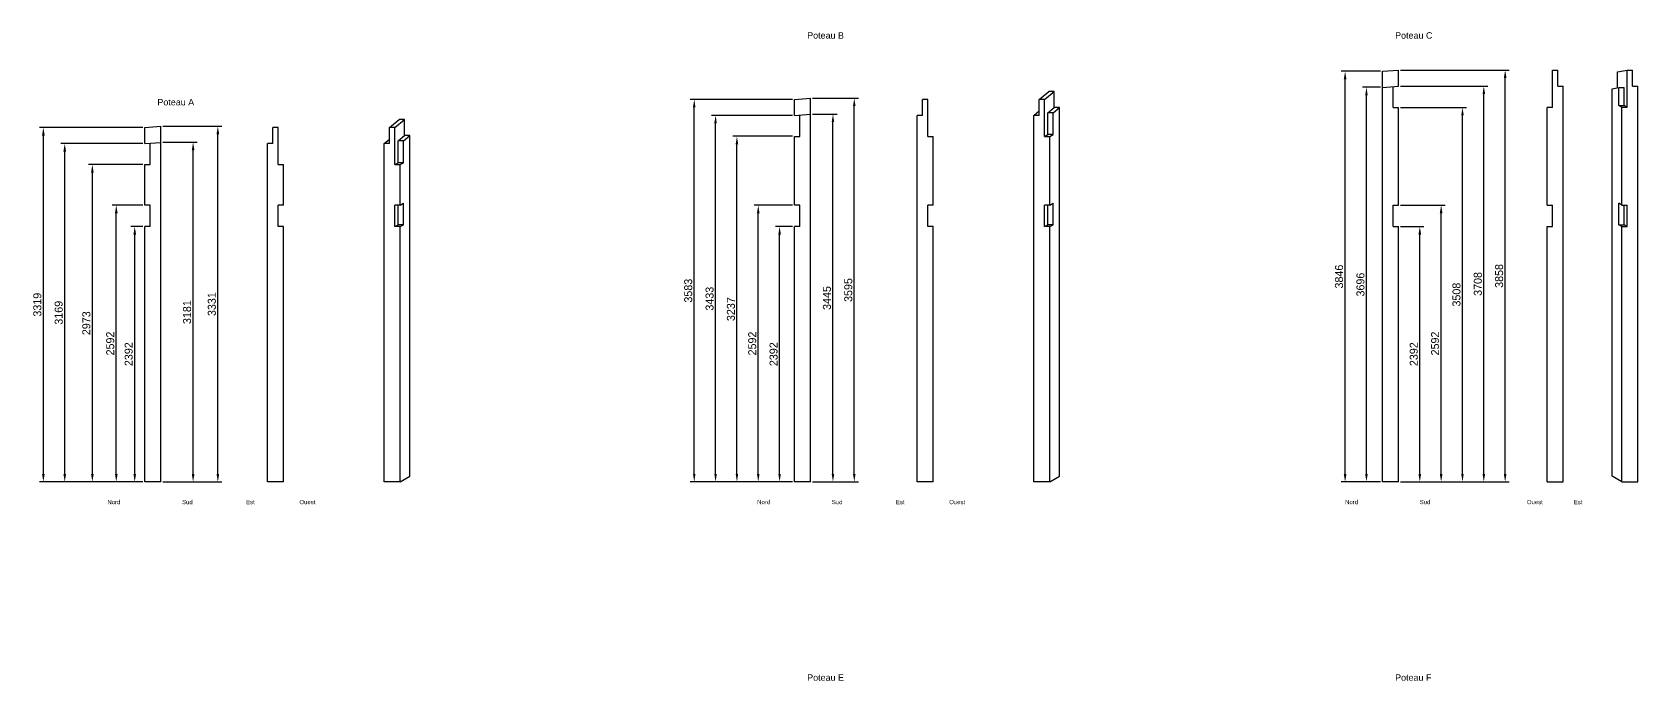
# Model space of a CAD drawing. Header units: centimetres. Extents: x 195 to 15334, y -14961 to 1182.
# Drawn here: x 195 to 15244, y -4895 to 1182 of the extents above; entities that cross this region are included whole.
import ezdxf

# ---------------------------------------------------------------- set-up
doc = ezdxf.new("R2010")
doc.units = ezdxf.units.CM
doc.layers.get('0').update_dxf_attribs({"lineweight": 25, "true_color": 0xffffff})
doc.layers.get('Defpoints').update_dxf_attribs({"true_color": 0xffffff})
doc.layers.add('Cotes', color=178, linetype='Continuous', lineweight=25, true_color=0x000000)
doc.styles.add('QCADDimTextStyle', font='txt')
doc.styles.add('textstyle11', font='')
doc.styles.add('textstyle12', font='')
doc.styles.add('textstyle13', font='')
doc.styles.add('textstyle14', font='')
doc.styles.add('textstyle15', font='')
doc.styles.add('textstyle16', font='')
doc.styles.add('textstyle17', font='')
doc.styles.add('textstyle18', font='')
doc.styles.add('textstyle19', font='')
doc.styles.add('textstyle20', font='')
doc.styles.add('textstyle21', font='')
doc.styles.add('textstyle22', font='')
doc.styles.add('textstyle23', font='')
doc.styles.add('textstyle24', font='')
doc.styles.add('textstyle25', font='')
doc.styles.add('textstyle33', font='')
doc.styles.add('textstyle38', font='')
doc.styles.get('textstyle11').set_extended_font_data('Liberation Sans')
doc.styles.get('textstyle12').set_extended_font_data('Liberation Sans')
doc.styles.get('textstyle13').set_extended_font_data('Liberation Sans')
doc.styles.get('textstyle14').set_extended_font_data('Liberation Sans')
doc.styles.get('textstyle15').set_extended_font_data('Liberation Sans')
doc.styles.get('textstyle16').set_extended_font_data('Liberation Sans')
doc.styles.get('textstyle17').set_extended_font_data('Liberation Sans')
doc.styles.get('textstyle18').set_extended_font_data('Liberation Sans')
doc.styles.get('textstyle19').set_extended_font_data('Liberation Sans')
doc.styles.get('textstyle20').set_extended_font_data('Liberation Sans')
doc.styles.get('textstyle21').set_extended_font_data('Liberation Sans')
doc.styles.get('textstyle22').set_extended_font_data('Liberation Sans')
doc.styles.get('textstyle23').set_extended_font_data('Liberation Sans')
doc.styles.get('textstyle24').set_extended_font_data('Liberation Sans')
doc.styles.get('textstyle25').set_extended_font_data('Liberation Sans')
doc.styles.get('textstyle33').set_extended_font_data('Liberation Sans')
doc.styles.get('textstyle38').set_extended_font_data('Liberation Sans')
doc.dimstyles.new('QCADDimStyle', dxfattribs={"dimtxt": 75, "dimasz": 75, "dimexe": 37.5, "dimexo": 18.75, "dimgap": 18.75, "dimtad": 1, "dimtoh": 1, "dimdec": 4, "dimzin": 0, "dimdsep": 46, "dimtxsty": 'QCADDimTextStyle', "dimcen": 0.09, "dimadec": 0, "dimazin": 0, "dimtfac": 1, "dimtdec": 4, "dimtofl": 0, "dimtmove": 0, "dimatfit": 3, "dimfxl": 1, "dimtolj": 1, "dimtzin": 0, "dimarcsym": 0})

# ---------------------------------------------------------------- blocks, each defined once
blk = doc.blocks.new('*D1')
at = {"layer": 'Cotes', "color": 0, "lineweight": -2}
for p, q in [((1231, -639), (1119, -639)), ((1156, -2956), (1156, -714)), ((1231, -3031), (1119, -3031))]:
    blk.add_line(p, q, dxfattribs=at)
at = {"layer": 'Cotes', "color": 0}
for points in [[(1169, -714), (1144, -714), (1156, -639)], [(1144, -2956), (1169, -2956), (1156, -3031)]]:
    blk.add_solid(points, dxfattribs=at)
at = {"layer": 'Defpoints', "color": 0}
for p in [(1156, -639), (1250, -639), (1250, -3031)]:
    blk.add_point(p, dxfattribs=at)
at = {"layer": 'Cotes', "color": 0, "insert": (1100, -1835), "char_height": 75, "attachment_point": 5, "rotation": 90, "style": 'QCADDimTextStyle'}
blk.add_mtext('\\A1;2392', dxfattribs=at)
blk = doc.blocks.new('*D2')
at = {"layer": 'Cotes', "color": 0, "lineweight": -2}
for p, q in [((1231, -439), (946, -439)), ((983, -2956), (983, -514)), ((1231, -3031), (946, -3031))]:
    blk.add_line(p, q, dxfattribs=at)
at = {"layer": 'Cotes', "color": 0}
for points in [[(996, -514), (971, -514), (983, -439)], [(971, -2956), (996, -2956), (983, -3031)]]:
    blk.add_solid(points, dxfattribs=at)
at = {"layer": 'Defpoints', "color": 0}
for p in [(983, -439), (1250, -439), (1250, -3031)]:
    blk.add_point(p, dxfattribs=at)
at = {"layer": 'Cotes', "color": 0, "insert": (927, -1735), "char_height": 75, "attachment_point": 5, "rotation": 90, "style": 'QCADDimTextStyle'}
blk.add_mtext('\\A1;2592', dxfattribs=at)
blk = doc.blocks.new('*D3')
at = {"layer": 'Cotes', "color": 0, "lineweight": -2}
for p, q in [((1231, -58), (722, -58)), ((759, -2956), (759, -133)), ((1231, -3031), (722, -3031))]:
    blk.add_line(p, q, dxfattribs=at)
at = {"layer": 'Cotes', "color": 0}
for points in [[(772, -133), (747, -133), (759, -58)], [(747, -2956), (772, -2956), (759, -3031)]]:
    blk.add_solid(points, dxfattribs=at)
at = {"layer": 'Defpoints', "color": 0}
for p in [(759, -58), (1250, -58), (1250, -3031)]:
    blk.add_point(p, dxfattribs=at)
at = {"layer": 'Cotes', "color": 0, "insert": (703, -1545), "char_height": 75, "attachment_point": 5, "rotation": 90, "style": 'QCADDimTextStyle'}
blk.add_mtext('\\A1;2973', dxfattribs=at)
blk = doc.blocks.new('*D4')
at = {"layer": 'Cotes', "color": 0, "lineweight": -2}
for p, q in [((1231.25, 288), (262.5, 288)), ((300, -2956), (300, 213)), ((1231.25, -3031), (262.5, -3031))]:
    blk.add_line(p, q, dxfattribs=at)
at = {"layer": 'Cotes', "color": 0}
for points in [[(312.5, 213), (287.5, 213), (300, 288)], [(287.5, -2956), (312.5, -2956), (300, -3031)]]:
    blk.add_solid(points, dxfattribs=at)
at = {"layer": 'Defpoints', "color": 0}
for p in [(300, 288), (1250, 288), (1250, -3031)]:
    blk.add_point(p, dxfattribs=at)
at = {"layer": 'Cotes', "color": 0, "insert": (243.75, -1371.5), "char_height": 75, "attachment_point": 5, "rotation": 90, "style": 'QCADDimTextStyle'}
blk.add_mtext('\\A1;3319', dxfattribs=at)
blk = doc.blocks.new('*D5')
at = {"layer": 'Cotes', "color": 0, "lineweight": -2}
for p, q in [((1419, 300), (1973, 300)), ((1935, -2956), (1935, 225)), ((1419, -3031), (1973, -3031))]:
    blk.add_line(p, q, dxfattribs=at)
at = {"layer": 'Cotes', "color": 0}
for points in [[(1948, 225), (1923, 225), (1935, 300)], [(1923, -2956), (1948, -2956), (1935, -3031)]]:
    blk.add_solid(points, dxfattribs=at)
at = {"layer": 'Defpoints', "color": 0}
for p in [(1400, 300), (1935, 300), (1400, -3031)]:
    blk.add_point(p, dxfattribs=at)
at = {"layer": 'Cotes', "color": 0, "insert": (1879, -1366), "char_height": 75, "attachment_point": 5, "rotation": 90, "style": 'QCADDimTextStyle'}
blk.add_mtext('\\A1;3331', dxfattribs=at)
blk = doc.blocks.new('*D6')
at = {"layer": 'Cotes', "color": 0, "lineweight": -2}
for p, q in [((1419, 150), (1741, 150)), ((1703, -2956), (1703, 75)), ((1419, -3031), (1741, -3031))]:
    blk.add_line(p, q, dxfattribs=at)
at = {"layer": 'Cotes', "color": 0}
for points in [[(1716, 75), (1691, 75), (1703, 150)], [(1691, -2956), (1716, -2956), (1703, -3031)]]:
    blk.add_solid(points, dxfattribs=at)
at = {"layer": 'Defpoints', "color": 0}
for p in [(1400, 150), (1703, 150), (1400, -3031)]:
    blk.add_point(p, dxfattribs=at)
at = {"layer": 'Cotes', "color": 0, "insert": (1647, -1441), "char_height": 75, "attachment_point": 5, "rotation": 90, "style": 'QCADDimTextStyle'}
blk.add_mtext('\\A1;3181', dxfattribs=at)
blk = doc.blocks.new('*D7')
at = {"layer": 'Cotes', "color": 0, "lineweight": -2}
for p, q in [((1231, 138), (463, 138)), ((500, -2956), (500, 63)), ((1231, -3031), (463, -3031))]:
    blk.add_line(p, q, dxfattribs=at)
at = {"layer": 'Cotes', "color": 0}
for points in [[(513, 63), (488, 63), (500, 138)], [(488, -2956), (513, -2956), (500, -3031)]]:
    blk.add_solid(points, dxfattribs=at)
at = {"layer": 'Defpoints', "color": 0}
for p in [(500, 138), (1250, 138), (1250, -3031)]:
    blk.add_point(p, dxfattribs=at)
at = {"layer": 'Cotes', "color": 0, "insert": (444, -1447), "char_height": 75, "attachment_point": 5, "rotation": 90, "style": 'QCADDimTextStyle'}
blk.add_mtext('\\A1;3169', dxfattribs=at)
blk = doc.blocks.new('*D8')
at = {"layer": 'Cotes', "color": 0, "lineweight": -2}
for p, q in [((7321, -639), (7162, -639)), ((7200, -2956), (7200, -714)), ((7321, -3031), (7162, -3031))]:
    blk.add_line(p, q, dxfattribs=at)
at = {"layer": 'Cotes', "color": 0}
for points in [[(7212, -714), (7188, -714), (7200, -639)], [(7188, -2956), (7212, -2956), (7200, -3031)]]:
    blk.add_solid(points, dxfattribs=at)
at = {"layer": 'Defpoints', "color": 0}
for p in [(7200, -639), (7340, -639), (7340, -3031)]:
    blk.add_point(p, dxfattribs=at)
at = {"layer": 'Cotes', "color": 0, "insert": (7144, -1835), "char_height": 75, "attachment_point": 5, "rotation": 90, "style": 'QCADDimTextStyle'}
blk.add_mtext('\\A1;2392', dxfattribs=at)
blk = doc.blocks.new('*D9')
at = {"layer": 'Cotes', "color": 0, "lineweight": -2}
for p, q in [((7321, -439), (6962, -439)), ((7000, -2956), (7000, -514)), ((7321, -3031), (6962, -3031))]:
    blk.add_line(p, q, dxfattribs=at)
at = {"layer": 'Cotes', "color": 0}
for points in [[(7012, -514), (6988, -514), (7000, -439)], [(6988, -2956), (7012, -2956), (7000, -3031)]]:
    blk.add_solid(points, dxfattribs=at)
at = {"layer": 'Defpoints', "color": 0}
for p in [(7000, -439), (7340, -439), (7340, -3031)]:
    blk.add_point(p, dxfattribs=at)
at = {"layer": 'Cotes', "color": 0, "insert": (6944, -1735), "char_height": 75, "attachment_point": 5, "rotation": 90, "style": 'QCADDimTextStyle'}
blk.add_mtext('\\A1;2592', dxfattribs=at)
blk = doc.blocks.new('*D10')
at = {"layer": 'Cotes', "color": 0, "lineweight": -2}
for p, q in [((7321, 206), (6762, 206)), ((6800, -2956), (6800, 131)), ((7321, -3031), (6762, -3031))]:
    blk.add_line(p, q, dxfattribs=at)
at = {"layer": 'Cotes', "color": 0}
for points in [[(6812, 131), (6788, 131), (6800, 206)], [(6788, -2956), (6812, -2956), (6800, -3031)]]:
    blk.add_solid(points, dxfattribs=at)
at = {"layer": 'Defpoints', "color": 0}
for p in [(6800, 206), (7340, 206), (7340, -3031)]:
    blk.add_point(p, dxfattribs=at)
at = {"layer": 'Cotes', "color": 0, "insert": (6744, -1413), "char_height": 75, "attachment_point": 5, "rotation": 90, "style": 'QCADDimTextStyle'}
blk.add_mtext('\\A1;3237', dxfattribs=at)
blk = doc.blocks.new('*D11')
at = {"layer": 'Cotes', "color": 0, "lineweight": -2}
for p, q in [((7321, 402), (6562, 402)), ((6600, -2956), (6600, 327)), ((7321, -3031), (6562, -3031))]:
    blk.add_line(p, q, dxfattribs=at)
at = {"layer": 'Cotes', "color": 0}
for points in [[(6612, 327), (6588, 327), (6600, 402)], [(6588, -2956), (6612, -2956), (6600, -3031)]]:
    blk.add_solid(points, dxfattribs=at)
at = {"layer": 'Defpoints', "color": 0}
for p in [(6600, 402), (7340, 402), (7340, -3031)]:
    blk.add_point(p, dxfattribs=at)
at = {"layer": 'Cotes', "color": 0, "insert": (6544, -1315), "char_height": 75, "attachment_point": 5, "rotation": 90, "style": 'QCADDimTextStyle'}
blk.add_mtext('\\A1;3433', dxfattribs=at)
blk = doc.blocks.new('*D12')
at = {"layer": 'Cotes', "color": 0, "lineweight": -2}
for p, q in [((7321, 552), (6362, 552)), ((6400, -2956), (6400, 477)), ((7321, -3031), (6362, -3031))]:
    blk.add_line(p, q, dxfattribs=at)
at = {"layer": 'Cotes', "color": 0}
for points in [[(6412, 477), (6388, 477), (6400, 552)], [(6388, -2956), (6412, -2956), (6400, -3031)]]:
    blk.add_solid(points, dxfattribs=at)
at = {"layer": 'Defpoints', "color": 0}
for p in [(6400, 552), (7340, 552), (7340, -3031)]:
    blk.add_point(p, dxfattribs=at)
at = {"layer": 'Cotes', "color": 0, "insert": (6344, -1240), "char_height": 75, "attachment_point": 5, "rotation": 90, "style": 'QCADDimTextStyle'}
blk.add_mtext('\\A1;3583', dxfattribs=at)
blk = doc.blocks.new('*D13')
at = {"layer": 'Cotes', "color": 0, "lineweight": -2}
for p, q in [((7509, 414), (7738, 414)), ((7700, -2956), (7700, 339)), ((7509, -3031), (7738, -3031))]:
    blk.add_line(p, q, dxfattribs=at)
at = {"layer": 'Cotes', "color": 0}
for points in [[(7712, 339), (7688, 339), (7700, 414)], [(7688, -2956), (7712, -2956), (7700, -3031)]]:
    blk.add_solid(points, dxfattribs=at)
at = {"layer": 'Defpoints', "color": 0}
for p in [(7490, 414), (7700, 414), (7490, -3031)]:
    blk.add_point(p, dxfattribs=at)
at = {"layer": 'Cotes', "color": 0, "insert": (7644, -1309), "char_height": 75, "attachment_point": 5, "rotation": 90, "style": 'QCADDimTextStyle'}
blk.add_mtext('\\A1;3445', dxfattribs=at)
blk = doc.blocks.new('*D14')
at = {"layer": 'Cotes', "color": 0, "lineweight": -2}
for p, q in [((7509, 564), (7938, 564)), ((7900, -2956), (7900, 489)), ((7527, -3031), (7938, -3031))]:
    blk.add_line(p, q, dxfattribs=at)
at = {"layer": 'Cotes', "color": 0}
for points in [[(7912, 489), (7888, 489), (7900, 564)], [(7888, -2956), (7912, -2956), (7900, -3031)]]:
    blk.add_solid(points, dxfattribs=at)
at = {"layer": 'Defpoints', "color": 0}
for p in [(7490, 564), (7900, 564), (7509, -3031)]:
    blk.add_point(p, dxfattribs=at)
at = {"layer": 'Cotes', "color": 0, "insert": (7844, -1234), "char_height": 75, "attachment_point": 5, "rotation": 90, "style": 'QCADDimTextStyle'}
blk.add_mtext('\\A1;3595', dxfattribs=at)
blk = doc.blocks.new('*D15')
at = {"layer": 'Cotes', "color": 0, "lineweight": -2}
for p, q in [((12831, 665), (12662, 665)), ((12700, -2956), (12700, 590)), ((12831, -3031), (12662, -3031))]:
    blk.add_line(p, q, dxfattribs=at)
at = {"layer": 'Cotes', "color": 0}
for points in [[(12712, 590), (12688, 590), (12700, 665)], [(12688, -2956), (12712, -2956), (12700, -3031)]]:
    blk.add_solid(points, dxfattribs=at)
at = {"layer": 'Defpoints', "color": 0}
for p in [(12700, 665), (12850, 665), (12850, -3031)]:
    blk.add_point(p, dxfattribs=at)
at = {"layer": 'Cotes', "color": 0, "insert": (12644, -1183), "char_height": 75, "attachment_point": 5, "rotation": 90, "style": 'QCADDimTextStyle'}
blk.add_mtext('\\A1;3696', dxfattribs=at)
blk = doc.blocks.new('*D16')
at = {"layer": 'Cotes', "color": 0, "lineweight": -2}
for p, q in [((12831.25, 815), (12462.5, 815)), ((12500, -2956), (12500, 740)), ((12831.25, -3031), (12462.5, -3031))]:
    blk.add_line(p, q, dxfattribs=at)
at = {"layer": 'Cotes', "color": 0}
for points in [[(12512.5, 740), (12487.5, 740), (12500, 815)], [(12487.5, -2956), (12512.5, -2956), (12500, -3031)]]:
    blk.add_solid(points, dxfattribs=at)
at = {"layer": 'Defpoints', "color": 0}
for p in [(12500, 815), (12850, 815), (12850, -3031)]:
    blk.add_point(p, dxfattribs=at)
at = {"layer": 'Cotes', "color": 0, "insert": (12443.75, -1108), "char_height": 75, "attachment_point": 5, "rotation": 90, "style": 'QCADDimTextStyle'}
blk.add_mtext('\\A1;3846', dxfattribs=at)
blk = doc.blocks.new('*D17')
at = {"layer": 'Cotes', "color": 0, "lineweight": -2}
for p, q in [((13018.75, -639), (13237.5, -639)), ((13200, -2956), (13200, -714)), ((13018.75, -3031), (13237.5, -3031))]:
    blk.add_line(p, q, dxfattribs=at)
at = {"layer": 'Cotes', "color": 0}
for points in [[(13212.5, -714), (13187.5, -714), (13200, -639)], [(13187.5, -2956), (13212.5, -2956), (13200, -3031)]]:
    blk.add_solid(points, dxfattribs=at)
at = {"layer": 'Defpoints', "color": 0}
for p in [(13000, -639), (13200, -639), (13000, -3031)]:
    blk.add_point(p, dxfattribs=at)
at = {"layer": 'Cotes', "color": 0, "insert": (13143.75, -1835), "char_height": 75, "attachment_point": 5, "rotation": 90, "style": 'QCADDimTextStyle'}
blk.add_mtext('\\A1;2392', dxfattribs=at)
blk = doc.blocks.new('*D18')
at = {"layer": 'Cotes', "color": 0, "lineweight": -2}
for p, q in [((13018.75, -439), (13437.5, -439)), ((13400, -2956), (13400, -514)), ((13018.75, -3031), (13437.5, -3031))]:
    blk.add_line(p, q, dxfattribs=at)
at = {"layer": 'Cotes', "color": 0}
for points in [[(13412.5, -514), (13387.5, -514), (13400, -439)], [(13387.5, -2956), (13412.5, -2956), (13400, -3031)]]:
    blk.add_solid(points, dxfattribs=at)
at = {"layer": 'Defpoints', "color": 0}
for p in [(13000, -439), (13400, -439), (13000, -3031)]:
    blk.add_point(p, dxfattribs=at)
at = {"layer": 'Cotes', "color": 0, "insert": (13343.75, -1735), "char_height": 75, "attachment_point": 5, "rotation": 90, "style": 'QCADDimTextStyle'}
blk.add_mtext('\\A1;2592', dxfattribs=at)
blk = doc.blocks.new('*D19')
at = {"layer": 'Cotes', "color": 0, "lineweight": -2}
for p, q in [((13019, 477), (13638, 477)), ((13600, -2956), (13600, 402)), ((13019, -3031), (13638, -3031))]:
    blk.add_line(p, q, dxfattribs=at)
at = {"layer": 'Cotes', "color": 0}
for points in [[(13612, 402), (13588, 402), (13600, 477)], [(13588, -2956), (13612, -2956), (13600, -3031)]]:
    blk.add_solid(points, dxfattribs=at)
at = {"layer": 'Defpoints', "color": 0}
for p in [(13000, 477), (13600, 477), (13000, -3031)]:
    blk.add_point(p, dxfattribs=at)
at = {"layer": 'Cotes', "color": 0, "insert": (13544, -1277), "char_height": 75, "attachment_point": 5, "rotation": 90, "style": 'QCADDimTextStyle'}
blk.add_mtext('\\A1;3508', dxfattribs=at)
blk = doc.blocks.new('*D20')
at = {"layer": 'Cotes', "color": 0, "lineweight": -2}
for p, q in [((13019, 677), (13838, 677)), ((13800, -2956), (13800, 602)), ((13019, -3031), (13838, -3031))]:
    blk.add_line(p, q, dxfattribs=at)
at = {"layer": 'Cotes', "color": 0}
for points in [[(13812, 602), (13788, 602), (13800, 677)], [(13788, -2956), (13812, -2956), (13800, -3031)]]:
    blk.add_solid(points, dxfattribs=at)
at = {"layer": 'Defpoints', "color": 0}
for p in [(13000, 677), (13800, 677), (13000, -3031)]:
    blk.add_point(p, dxfattribs=at)
at = {"layer": 'Cotes', "color": 0, "insert": (13744, -1177), "char_height": 75, "attachment_point": 5, "rotation": 90, "style": 'QCADDimTextStyle'}
blk.add_mtext('\\A1;3708', dxfattribs=at)
blk = doc.blocks.new('*D21')
at = {"layer": 'Cotes', "color": 0, "lineweight": -2}
for p, q in [((13018.75, 827), (14037.5, 827)), ((14000, -2956), (14000, 752)), ((13037.5, -3031), (14037.5, -3031))]:
    blk.add_line(p, q, dxfattribs=at)
at = {"layer": 'Cotes', "color": 0}
for points in [[(14012.5, 752), (13987.5, 752), (14000, 827)], [(13987.5, -2956), (14012.5, -2956), (14000, -3031)]]:
    blk.add_solid(points, dxfattribs=at)
at = {"layer": 'Defpoints', "color": 0}
for p in [(13000, 827), (14000, 827), (13018.75, -3031)]:
    blk.add_point(p, dxfattribs=at)
at = {"layer": 'Cotes', "color": 0, "insert": (13943.75, -1102), "char_height": 75, "attachment_point": 5, "rotation": 90, "style": 'QCADDimTextStyle'}
blk.add_mtext('\\A1;3858', dxfattribs=at)

msp = doc.modelspace()

# ---------------------------------------------------------------- linework, layer by layer
for p, q in [((12850, 815), (13000, 827)), ((12850, 664.5), (12850, 815)), ((13000, 676.5), (13000, 827)), ((14442.8, 827), (14492.8, 827)), ((14442.8, 476.5), (14442.8, 827)), ((14492.8, 676.5), (14492.8, 827)), ((15053.9, 660.7), (15053.9, 811.1)), ((15143.9, 827), (15193.9, 827)), ((15143.9, 476.5), (15143.9, 827)), ((15193.9, 676.5), (15193.9, 827)), ((9633.7, 552), (9723.7, 627.5)), ((9683.7, 552), (9773.7, 627.5)), ((9773.7, 627.5), (9723.7, 627.5)), ((9773.7, 477), (9773.7, 627.5)), ((12850, 664.5), (13000, 676.5)), ((12850, -3031), (12850, 664.5)), ((14492.8, 676.5), (14542.8, 676.5)), ((14542.8, -3031), (14542.8, 676.5)), ((15003.9, -2979), (15003.9, 651.8)), ((15063.9, 662.4), (15113.9, 662.4)), ((15063.9, 493.8), (15063.9, 662.4)), ((15113.9, 493.8), (15113.9, 662.4)), ((15193.9, 676.5), (15243.9, 676.5)), ((15243.9, -3031), (15243.9, 676.5)), ((7339.8, 552), (7489.8, 564)), ((7339.8, 401.5), (7339.8, 552)), ((7489.8, -3031), (7489.8, 564)), ((8539.8, 401.5), (8539.8, 552)), ((8589.8, 552), (8539.8, 552)), ((8589.8, 205.5), (8589.8, 552)), ((9633.7, 401.5), (9633.7, 552)), ((9683.7, 552), (9633.7, 552)), ((9683.7, 205.5), (9683.7, 552)), ((9713.7, 426.7), (9773.7, 477)), ((9763.7, 426.7), (9823.7, 477)), ((9823.7, 477), (9773.7, 477)), ((9823.7, -2979), (9823.7, 477)), ((12950, 476.5), (13000, 476.5)), ((13000, -439), (13000, 476.5)), ((14392.8, -439), (14392.8, 476.5)), ((14442.8, 476.5), (14392.8, 476.5)), ((15063.9, 493.8), (15113.9, 493.8)), ((15093.9, 476.5), (15063.9, 493.8)), ((15093.9, -439), (15093.9, 476.5)), ((15143.9, 476.5), (15093.9, 476.5)), ((15143.9, 476.5), (15113.9, 493.8)), ((3543.9, 288), (3633.9, 363.5)), ((3593.9, 288), (3683.9, 363.5)), ((3683.9, 363.5), (3633.9, 363.5)), ((3683.9, 213), (3683.9, 363.5)), ((7339.8, 401.5), (7489.8, 413.5)), ((7389.8, 205.5), (7389.8, 405.5)), ((8489.8, -3031), (8489.8, 401.5)), ((8539.8, 401.5), (8489.8, 401.5)), ((9583.7, 401.5), (9633.7, 443.5)), ((9583.7, -3031), (9583.7, 401.5)), ((9633.7, 401.5), (9583.7, 401.5)), ((9763.7, 426.7), (9713.7, 426.7)), ((9713.7, 222.8), (9713.7, 426.7)), ((9763.7, 222.8), (9763.7, 426.7)), ((1250, 288), (1400, 300)), ((1250, 137.5), (1250, 288)), ((1400, -3031), (1400, 300)), ((2450, 137.5), (2450, 288)), ((2500, 288), (2450, 288)), ((2500, -58.5), (2500, 288)), ((3493.9, 137.5), (3543.9, 179.5)), ((3543.9, 137.5), (3543.9, 288)), ((3593.9, 288), (3543.9, 288)), ((3593.9, -58.5), (3593.9, 288)), ((3623.9, 162.7), (3683.9, 213)), ((3673.9, 162.7), (3623.9, 162.7)), ((3623.9, -41.2), (3623.9, 162.7)), ((3673.9, 162.7), (3733.9, 213)), ((3673.9, -41.2), (3673.9, 162.7)), ((3733.9, 213), (3683.9, 213)), ((3733.9, -2979), (3733.9, 213)), ((7339.8, 205.5), (7389.8, 205.5)), ((7339.8, -439), (7339.8, 205.5)), ((8589.8, 205.5), (8639.8, 205.5)), ((8639.8, -439), (8639.8, 205.5)), ((9683.7, 205.5), (9713.7, 222.8)), ((9683.7, 205.5), (9733.7, 205.5)), ((9763.7, 222.8), (9713.7, 222.8)), ((9733.7, 205.5), (9763.7, 222.8)), ((9733.7, -439), (9733.7, 205.5)), ((1250, 137.5), (1400, 149.5)), ((1300, -58.5), (1300, 141.5)), ((2400, -3031), (2400, 137.5)), ((2450, 137.5), (2400, 137.5)), ((3493.9, -3031), (3493.9, 137.5)), ((3543.9, 137.5), (3493.9, 137.5)), ((1250, -58.5), (1300, -58.5)), ((1250, -439), (1250, -58.5)), ((2500, -58.5), (2550, -58.5)), ((2550, -439), (2550, -58.5)), ((3593.9, -58.5), (3623.9, -41.2)), ((3593.9, -58.5), (3643.9, -58.5)), ((3673.9, -41.2), (3623.9, -41.2)), ((3643.9, -58.5), (3673.9, -41.2)), ((3643.9, -439), (3643.9, -58.5)), ((1300, -439), (1250, -439)), ((1300, -639), (1300, -439)), ((2550, -439), (2500, -439)), ((2500, -639), (2500, -439)), ((3643.9, -439), (3593.9, -439)), ((3593.9, -639), (3593.9, -439)), ((3623.9, -621.7), (3623.9, -439)), ((3643.9, -439), (3673.9, -421.7)), ((3673.9, -621.7), (3673.9, -421.7)), ((7389.8, -439), (7339.8, -439)), ((7389.8, -639), (7389.8, -439)), ((8639.8, -439), (8589.8, -439)), ((8589.8, -639), (8589.8, -439)), ((9733.7, -439), (9683.7, -439)), ((9683.7, -639), (9683.7, -439)), ((9713.7, -621.7), (9713.7, -439)), ((9733.7, -439), (9763.7, -421.7)), ((9763.7, -621.7), (9763.7, -421.7)), ((12950, -439), (13000, -439)), ((12950, -639), (12950, -439)), ((14392.8, -439), (14442.8, -439)), ((14442.8, -639), (14442.8, -439)), ((15093.9, -439), (15063.9, -421.7)), ((15063.9, -621.7), (15063.9, -421.7)), ((15093.9, -439), (15143.9, -439)), ((15113.9, -621.7), (15113.9, -439)), ((15143.9, -639), (15143.9, -439)), ((1300, -639), (1250, -639)), ((1250, -3031), (1250, -639)), ((2550, -639), (2500, -639)), ((2550, -3031), (2550, -639)), ((3593.9, -639), (3623.9, -621.7)), ((3643.9, -639), (3593.9, -639)), ((3673.9, -621.7), (3623.9, -621.7)), ((3643.9, -639), (3673.9, -621.7)), ((3643.9, -3031), (3643.9, -639)), ((7389.8, -639), (7339.8, -639)), ((7339.8, -3031), (7339.8, -639)), ((8639.8, -639), (8589.8, -639)), ((8639.8, -3031), (8639.8, -639)), ((9683.7, -639), (9713.7, -621.7)), ((9733.7, -639), (9683.7, -639)), ((9763.7, -621.7), (9713.7, -621.7)), ((9733.7, -639), (9763.7, -621.7)), ((9733.7, -3031), (9733.7, -639)), ((12950, -639), (13000, -639)), ((13000, -3031), (13000, -639)), ((14392.8, -639), (14442.8, -639)), ((14392.8, -3031), (14392.8, -639)), ((15063.9, -621.7), (15113.9, -621.7)), ((15093.9, -639), (15063.9, -621.7)), ((15093.9, -639), (15143.9, -639)), ((15093.9, -3031), (15093.9, -639)), ((15143.9, -639), (15113.9, -621.7)), ((3643.9, -3031), (3733.9, -2979)), ((9733.7, -3031), (9823.7, -2979)), ((15093.9, -3031), (15003.9, -2979)), ((1400, -3031), (1250, -3031)), ((2550, -3031), (2400, -3031)), ((3643.9, -3031), (3493.9, -3031)), ((7489.8, -3031), (7339.8, -3031)), ((8639.8, -3031), (8489.8, -3031)), ((9733.7, -3031), (9583.7, -3031)), ((13000, -3031), (12850, -3031)), ((14392.8, -3031), (14542.8, -3031)), ((15093.9, -3031), (15243.9, -3031))]:
    msp.add_line(p, q)
at = {"layer": 'Cotes'}
for p, q in [((15053.9, 811.1), (15143.9, 827)), ((12950, 476.5), (12950, 672.5)), ((15003.9, 651.8), (15063.9, 662.4))]:
    msp.add_line(p, q, dxfattribs=at)

# ---------------------------------------------------------------- texts
at = {"attachment_point": 1}
for s, insert, char_height, style in [('Poteau B', (7458.5, 1181.3), 60, 'textstyle18'), ('Poteau C', (12968.7, 1181.3), 60, 'textstyle23'), ('Poteau A', (1368.7, 555.8), 60, 'textstyle13'), ('Nord', (900, -3200), 40, 'textstyle11'), ('Sud', (1600, -3200), 40, 'textstyle12'), ('Est', (2200, -3200), 40, 'textstyle15'), ('Ouest', (2700, -3200), 40, 'textstyle14'), ('Nord', (6989.8, -3200), 40, 'textstyle16'), ('Sud', (7689.8, -3200), 40, 'textstyle17'), ('Est', (8289.8, -3200), 40, 'textstyle20'), ('Ouest', (8789.8, -3200), 40, 'textstyle19'), ('Nord', (12500, -3200), 40, 'textstyle21'), ('Sud', (13200, -3200), 40, 'textstyle22'), ('Ouest', (14203.9, -3200), 40, 'textstyle24'), ('Est', (14643.8, -3200), 40, 'textstyle25'), ('Poteau E', (7458.5, -4834.5), 60, 'textstyle33'), ('Poteau F', (12968.7, -4834.5), 60, 'textstyle38')]:
    msp.add_mtext(s, dxfattribs=dict(at, insert=insert, char_height=char_height, style=style))

# ---------------------------------------------------------------- dimensions: what is measured, and where the dimension line sits
at = {"layer": 'Cotes'}
for base, p1, p2, picture, middle in [((12500, 815), (12850, -3031), (12850, 815), '*D16', (12443.8, -1108)), ((14000, 827), (13018.8, -3031), (13000, 827), '*D21', (13943.8, -1102)), ((12700, 664.5208), (12850, -3031), (12850, 664.5208), '*D15', (12643.75, -1183.2396)), ((13800, 676.5208), (13000, -3031), (13000, 676.5208), '*D20', (13743.75, -1177.2396)), ((6400, 552), (7339.8, -3031), (7339.8, 552), '*D12', (6343.8, -1239.5)), ((7900, 564), (7508.6, -3031), (7489.8, 564), '*D14', (7843.8, -1233.5)), ((13600, 476.5208), (13000, -3031), (13000, 476.5208), '*D19', (13543.75, -1277.2396)), ((6600, 401.5208), (7339.8029, -3031), (7339.8029, 401.5208), '*D11', (6543.75, -1314.7396)), ((7700, 413.5208), (7489.8029, -3031), (7489.8029, 413.5208), '*D13', (7643.75, -1308.7396)), ((300, 288), (1250, -3031), (1250, 288), '*D4', (243.8, -1371.5)), ((1935.2, 300), (1400, -3031), (1400, 300), '*D5', (1879, -1365.5)), ((6800, 205.5208), (7339.8029, -3031), (7339.8029, 205.5208), '*D10', (6743.75, -1412.7396)), ((500, 137.5208), (1250, -3031), (1250, 137.5208), '*D7', (443.75, -1446.7396)), ((1703.3799, 149.5208), (1400, -3031), (1400, 149.5208), '*D6', (1647.1299, -1440.7396)), ((759.3549, -58.4792), (1250, -3031), (1250, -58.4792), '*D3', (703.1049, -1544.7396)), ((983.3, -439), (1250, -3031), (1250, -439), '*D2', (927, -1735)), ((7000, -439), (7339.8, -3031), (7339.8, -439), '*D9', (6943.8, -1735)), ((13400, -439), (13000, -3031), (13000, -439), '*D18', (13343.8, -1735)), ((1156.3, -639), (1250, -3031), (1250, -639), '*D1', (1100, -1835)), ((7200, -639), (7339.8, -3031), (7339.8, -639), '*D8', (7143.8, -1835)), ((13200, -639), (13000, -3031), (13000, -639), '*D17', (13143.8, -1835))]:
    dim = msp.add_linear_dim(base=base, p1=p1, p2=p2, angle=90, dimstyle='QCADDimStyle', override={"dimtxt": 75, "dimasz": 75, "dimexe": 37.5, "dimexo": 18.75, "dimgap": 18.75, "dimdec": 0, "dimzin": 8, "dimclrd": 0, "dimclre": 0, "dimclrt": 0, "dimazin": 2, "dimtmove": 2}, dxfattribs=at)
    dim.commit()
    dim.dimension.update_dxf_attribs({"geometry": picture, "text_midpoint": middle})

doc.saveas('drawing.dxf')
